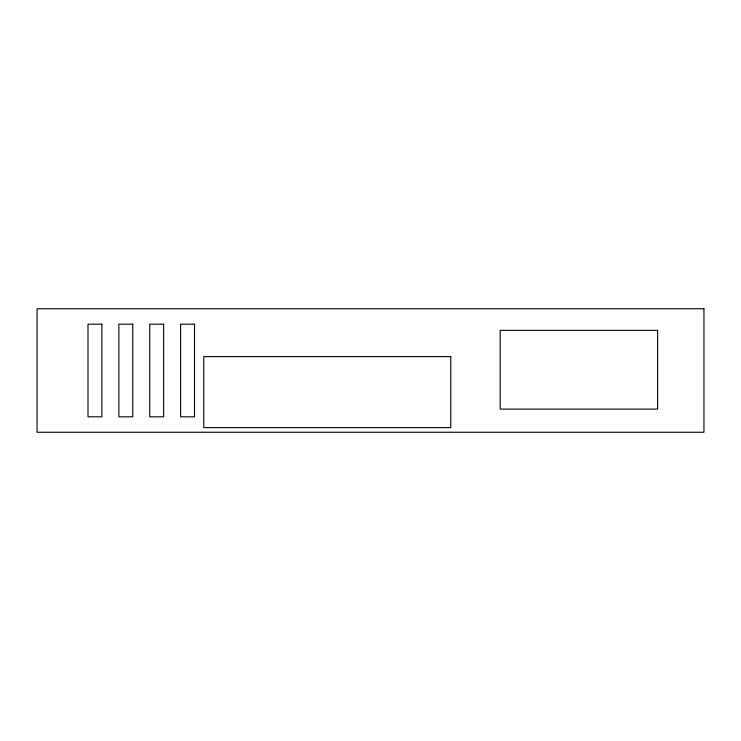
<?xml version="1.0" encoding="UTF-8"?>
<svg xmlns="http://www.w3.org/2000/svg" width="741" height="741" viewBox="0 0 741 741"><rect width="100%" height="100%" fill="white"/><g stroke="black" fill="none" stroke-linecap="round" stroke-linejoin="round"><path stroke-width="1.11" d="M703.95 308.747L37.05 308.747L37.05 432.253L703.95 432.253L703.95 308.747M101.888 324.188L87.994 324.188L87.994 416.812L101.888 416.812L101.888 324.188M132.759 324.188L118.866 324.188L118.866 416.812L132.759 416.812L132.759 324.188M163.641 324.188L149.747 324.188L149.747 416.812L163.641 416.812L163.641 324.188M194.513 324.188L180.619 324.188L180.619 416.812L194.513 416.812L194.513 324.188M657.638 330.366L500.175 330.366L500.175 409.097L657.638 409.097L657.638 330.366M450.778 356.606L203.775 356.606L203.775 427.622L450.778 427.622L450.778 356.606"/></g></svg>
